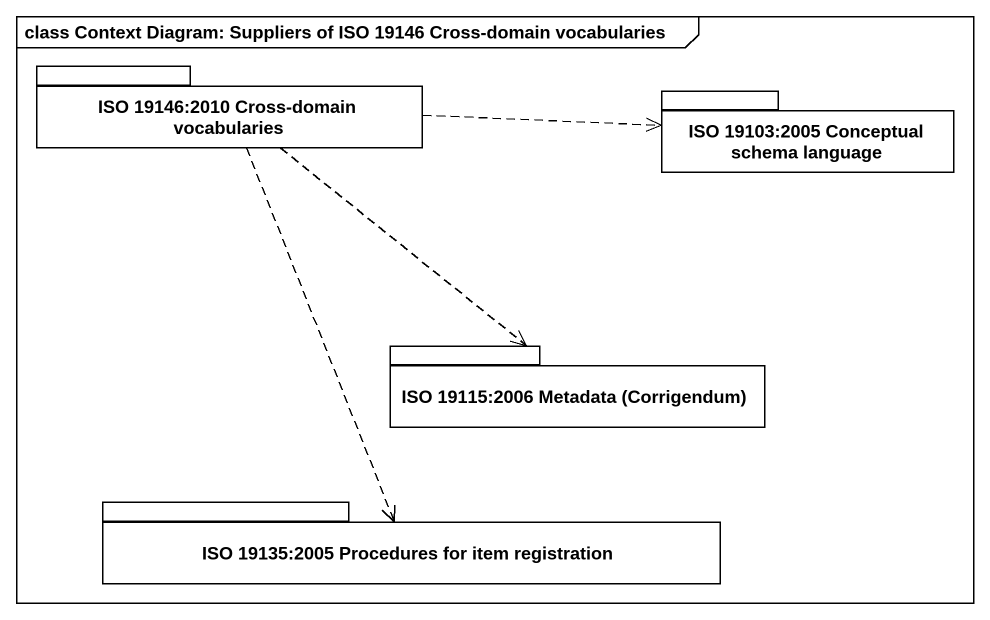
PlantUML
@startuml
mainframe class Context Diagram: Suppliers of ISO 19146 Cross-domain vocabularies
package "ISO 19146:2010 Cross-domain vocabularies" as ISO_19146_2010_Cross_domain {
}
package "ISO 19103:2005 Conceptual schema language" as ISO_19103_2005_Conceptual {
}
package "ISO 19115:2006 Metadata (Corrigendum)" as ISO_19115_2006_Metadata {
}
package "ISO 19135:2005 Procedures for item registration" as ISO_19135_2005_Procedures {
}
ISO_19146_2010_Cross_domain .right.> ISO_19103_2005_Conceptual
ISO_19146_2010_Cross_domain ..> ISO_19115_2006_Metadata
ISO_19146_2010_Cross_domain ..> ISO_19135_2005_Procedures
@enduml
